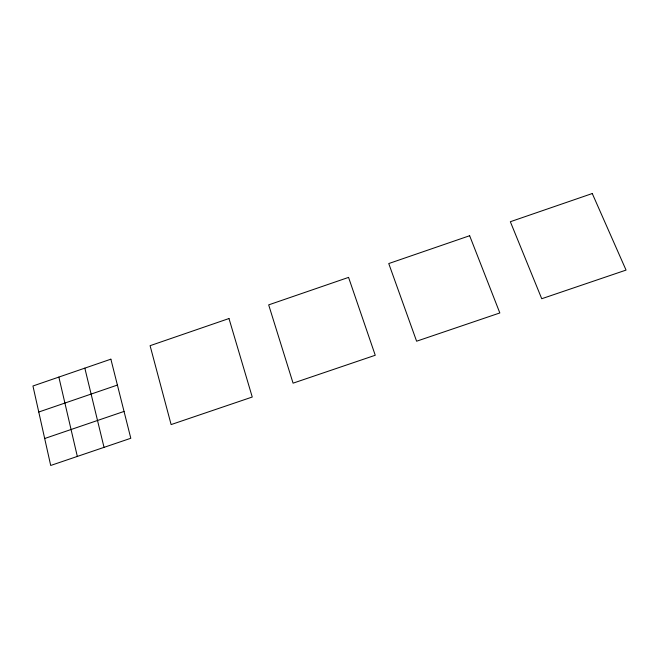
<?xml version="1.0" encoding="UTF-8"?>
<svg xmlns="http://www.w3.org/2000/svg" width="659" height="659" viewBox="0 0 659 659"><rect width="100%" height="100%" fill="white"/><g stroke="black" fill="none" stroke-linecap="round" stroke-linejoin="round"><path stroke-width="0.99" d="M38.766 412.015L117.401 385.07M44.68 438.507L124.049 411.43M84.83 368.142L104.031 447.362M58.857 377.08L77.325 456.432M110.877 359.18L32.95 385.993L50.702 465.468L130.803 438.268L110.877 359.18M228.986 318.536L150.087 345.687L171.118 424.577L252.249 397.031L228.986 318.536M348.562 277.39L268.674 304.878L293.074 383.167L375.251 355.259L348.562 277.39M469.645 235.724L388.752 263.559L416.603 341.214L499.835 312.951L469.645 235.724M592.268 193.532L510.346 221.721L541.731 298.725L626.05 270.091L592.268 193.532"/></g></svg>
